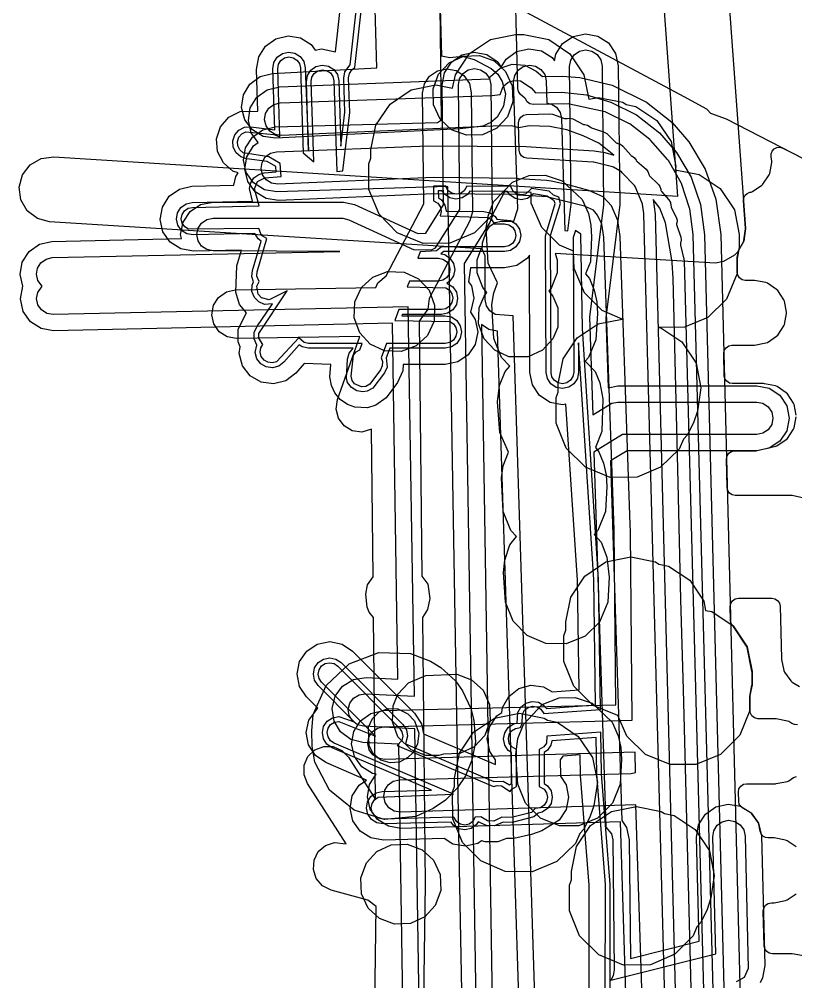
# Model space of a CAD drawing. Header units: metres. Extents: x 17722 to 17999, y 13535 to 15917.
# Drawn here: x 17762.1 to 17809.9, y 15217.8 to 15277.1 of the extents above; entities that cross this region are included whole.
import ezdxf

# ---------------------------------------------------------------- set-up
doc = ezdxf.new("R2010")
doc.units = ezdxf.units.M
for name, color, linetype in [('AI_GREENING_ALLOWED_ZONE', 4, 'Continuous'), ('AI_GREENING_EXCLUSIONS', 1, 'Continuous'), ('AI_GREENING_LAWN', 82, 'Continuous')]:
    doc.layers.add(name, color=color, linetype=linetype)

msp = doc.modelspace()

# ---------------------------------------------------------------- linework, layer by layer
at = {"layer": 'AI_GREENING_ALLOWED_ZONE'}
for points in [[(17809.948, 15252.715), (17809.815, 15253.384), (17809.778, 15253.473), (17809.399, 15254.04), (17809.33, 15254.108), (17808.764, 15254.487), (17808.674, 15254.524), (17807.981, 15254.662), (17807.933, 15254.667), (17806.014, 15254.667), (17805.826, 15254.703), (17805.665, 15254.809), (17805.556, 15254.966), (17805.514, 15255.154), (17805.48, 15256.514), (17805.514, 15256.709), (17805.621, 15256.876), (17805.785, 15256.988), (17805.979, 15257.027), (17807.336, 15257.027), (17807.384, 15257.032), (17808.077, 15257.17), (17808.167, 15257.207), (17808.734, 15257.585), (17808.802, 15257.654), (17809.181, 15258.221), (17809.218, 15258.31), (17809.351, 15258.979), (17809.351, 15259.075), (17809.218, 15259.744), (17809.181, 15259.833), (17808.802, 15260.4), (17808.734, 15260.469), (17808.167, 15260.847), (17808.077, 15260.884), (17807.384, 15261.022), (17807.336, 15261.027), (17806.805, 15261.027), (17806.805, 15261.027), (17806.614, 15261.065), (17806.452, 15261.174), (17806.344, 15261.336), (17806.305, 15261.527), (17806.305, 15262.331), (17806.315, 15262.428), (17806.391, 15262.809), (17806.446, 15262.958), (17806.696, 15263.398), (17806.726, 15263.49), (17806.814, 15264.191), (17806.815, 15264.24), (17806.692, 15265.923), (17806.711, 15266.102), (17806.793, 15266.262), (17806.926, 15266.384), (17807.093, 15266.45), (17807.172, 15266.466), (17807.261, 15266.503), (17807.828, 15266.881), (17807.897, 15266.95), (17808.275, 15267.517), (17808.312, 15267.606), (17808.445, 15268.275), (17808.445, 15268.371), (17808.394, 15268.627), (17808.393, 15268.813), (17808.459, 15268.986), (17808.584, 15269.124), (17808.75, 15269.206), (17808.935, 15269.222), (17809.113, 15269.17), (17810.061, 15268.684)], [(17810.409, 15247.615), (17809.69, 15247.778), (17809.635, 15247.785), (17806.191, 15247.785), (17806.002, 15247.821), (17805.842, 15247.927), (17805.732, 15248.084), (17805.691, 15248.272), (17805.646, 15250.022), (17805.68, 15250.217), (17805.788, 15250.384), (17805.951, 15250.496), (17806.146, 15250.535), (17807.482, 15250.535), (17807.538, 15250.541), (17808.679, 15250.809), (17808.76, 15250.844), (17809.33, 15251.225), (17809.399, 15251.293), (17809.778, 15251.86), (17809.815, 15251.95), (17809.948, 15252.618)], [(17810.013, 15233.66), (17809.832, 15233.667), (17809.665, 15233.739), (17809.497, 15233.852), (17809.408, 15233.889), (17808.715, 15234.027), (17808.666, 15234.031), (17807.589, 15234.031), (17807.375, 15234.079), (17807.203, 15234.214), (17807.104, 15234.409), (17807.1, 15234.54), (17807.09, 15234.54), (17807.09, 15235.415), (17807.1, 15235.513), (17807.217, 15236.1), (17807.221, 15236.148), (17807.221, 15236.905), (17807.217, 15236.954), (17806.927, 15238.412), (17806.89, 15238.501), (17806.077, 15239.717), (17806.047, 15239.748), (17806.047, 15239.748), (17805.941, 15239.904), (17805.9, 15240.088), (17805.879, 15240.937), (17805.913, 15241.133), (17806.021, 15241.299), (17806.184, 15241.411), (17806.379, 15241.45), (17808.445, 15241.45), (17808.634, 15241.413), (17808.794, 15241.308), (17808.904, 15241.15), (17808.945, 15240.963), (17809.029, 15237.734), (17809.035, 15237.686), (17809.191, 15236.997), (17809.23, 15236.908), (17809.621, 15236.355), (17809.699, 15236.284), (17810.156, 15236.02)], [(17809.944, 15226.134), (17809.377, 15226.513), (17809.288, 15226.55), (17808.595, 15226.688), (17808.547, 15226.692), (17808.213, 15226.692), (17808.044, 15226.722), (17807.895, 15226.806), (17807.783, 15226.936), (17807.722, 15227.097), (17807.635, 15227.539), (17807.595, 15227.634), (17807.207, 15228.184), (17807.207, 15228.184), (17807.127, 15228.256), (17806.655, 15228.525), (17806.525, 15228.632), (17806.437, 15228.777), (17806.403, 15228.942), (17806.384, 15229.515), (17806.417, 15229.711), (17806.524, 15229.879), (17806.688, 15229.992), (17806.884, 15230.031), (17808.666, 15230.031), (17808.715, 15230.036), (17809.408, 15230.174), (17809.497, 15230.211), (17809.784, 15230.403), (17809.961, 15230.477)], [(17810.392, 15219.421), (17809.699, 15219.558), (17809.65, 15219.563), (17808.473, 15219.563), (17808.284, 15219.6), (17808.124, 15219.705), (17808.015, 15219.863), (17807.973, 15220.05), (17807.918, 15222.179), (17807.952, 15222.375), (17808.059, 15222.541), (17808.223, 15222.653), (17808.417, 15222.692), (17808.547, 15222.692), (17808.595, 15222.697), (17809.288, 15222.835), (17809.377, 15222.872), (17809.944, 15223.251)]]:
    msp.add_lwpolyline(points, dxfattribs=at)
at = {"layer": 'AI_GREENING_EXCLUSIONS'}
for points in [[(17804.737, 15292.632), (17806.817, 15264.215), (17806.72, 15263.441), (17806.335, 15262.762), (17806.145, 15262.57), (17805.47, 15262.178), (17804.967, 15262.075), (17795.095, 15262.678), (17795.215, 15262.291), (17795.215, 15261.499), (17794.874, 15260.582), (17794.702, 15260.359), (17794.959, 15260.051), (17795.261, 15259.328), (17795.261, 15258.148), (17794.959, 15257.425), (17794.312, 15256.726), (17793.43, 15256.317), (17792.25, 15256.317), (17791.368, 15256.726), (17790.721, 15257.425), (17790.38, 15258.342), (17790.419, 15259.328), (17790.721, 15260.051), (17790.893, 15260.274), (17790.636, 15260.582), (17790.295, 15261.499), (17790.295, 15262.291), (17790.535, 15262.965), (17763.949, 15264.639), (17763.195, 15264.839), (17762.575, 15265.312), (17762.183, 15265.987), (17762.079, 15266.761), (17762.279, 15267.515), (17762.752, 15268.135), (17763.427, 15268.527), (17764.201, 15268.631), (17802.661, 15266.21), (17800.938, 15289.891)], [(17798.481, 15216.592), (17798.49, 15223.833), (17797.952, 15230.645), (17797.912, 15233.2), (17794.577, 15232.956), (17794.557, 15232.524), (17794.406, 15232.296), (17794.111, 15232.131), (17794.114, 15229.86), (17794.409, 15229.695), (17794.561, 15229.468), (17794.615, 15229.2), (17794.562, 15228.932), (17794.411, 15228.705), (17794.184, 15228.553), (17793.868, 15228.499), (17793.627, 15228.252), (17792.41, 15227.949), (17791.806, 15227.977), (17791.306, 15227.727), (17790.932, 15227.747), (17790.514, 15227.991), (17790.173, 15227.974), (17790.02, 15227.7), (17789.796, 15227.543), (17789.53, 15227.483), (17789.261, 15227.529), (17789.03, 15227.675), (17788.857, 15227.966), (17784.483, 15227.855), (17784.214, 15227.902), (17783.983, 15228.048), (17783.825, 15228.271), (17783.765, 15228.537), (17783.812, 15228.806), (17783.958, 15229.037), (17784.181, 15229.195), (17788.825, 15229.383), (17781.476, 15232.523), (17781.251, 15232.677), (17781.102, 15232.906), (17781.051, 15233.174), (17781.108, 15233.442), (17781.262, 15233.667), (17781.491, 15233.816), (17781.759, 15233.866), (17784.018, 15232.959), (17780.704, 15236.289), (17780.553, 15236.516), (17780.5, 15236.784), (17780.554, 15237.052), (17780.707, 15237.279), (17780.934, 15237.43), (17781.202, 15237.483), (17781.47, 15237.429), (17781.696, 15237.276), (17785.5, 15233.455), (17785.651, 15233.227), (17785.704, 15232.959), (17785.65, 15232.692), (17785.371, 15232.381), (17791.293, 15229.85), (17791.526, 15229.924), (17791.798, 15229.901), (17792.324, 15229.549), (17792.419, 15229.692), (17792.714, 15229.858), (17792.711, 15232.129), (17792.416, 15232.294), (17792.264, 15232.52), (17792.21, 15232.788), (17792.263, 15233.056), (17792.414, 15233.284), (17792.641, 15233.436), (17792.96, 15233.489), (17793.069, 15233.728), (17793.08, 15234.319), (17793.214, 15234.556), (17793.43, 15234.724), (17793.693, 15234.797), (17793.964, 15234.763), (17794.202, 15234.628), (17794.388, 15234.346), (17797.891, 15234.602), (17797.77, 15242.611), (17796.781, 15258.07), (17796.683, 15263.867), (17796.344, 15264.087), (17796.207, 15263.67), (17796.239, 15255.366), (17796.187, 15255.098), (17796.036, 15254.87), (17795.81, 15254.717), (17795.542, 15254.663), (17795.274, 15254.715), (17795.046, 15254.866), (17794.894, 15255.093), (17794.839, 15255.36), (17794.807, 15263.778), (17795.419, 15265.76), (17795.325, 15266.144), (17794.997, 15266.265), (17794.725, 15266.513), (17793.633, 15266.678), (17793.276, 15266.341), (17793.008, 15266.29), (17792.741, 15266.346), (17792.515, 15266.5), (17792.353, 15266.797), (17789.654, 15266.824), (17789.485, 15266.53), (17789.257, 15266.381), (17788.988, 15266.33), (17788.721, 15266.386), (17788.495, 15266.54), (17788.332, 15266.841), (17787.593, 15266.834), (17787.603, 15265.931), (17787.874, 15265.77), (17788.026, 15265.543), (17788.079, 15265.275), (17788.017, 15264.994), (17790.963, 15264.906), (17791.188, 15264.751), (17791.341, 15264.498), (17791.969, 15264.498), (17792.237, 15264.445), (17792.464, 15264.293), (17792.616, 15264.066), (17792.669, 15263.798), (17792.616, 15263.53), (17792.464, 15263.303), (17792.237, 15263.151), (17791.969, 15263.098), (17788.087, 15263.098), (17787.785, 15262.835), (17786.784, 15262.781), (17786.637, 15262.385), (17787.908, 15262.385), (17788.176, 15262.332), (17788.403, 15262.18), (17788.554, 15261.953), (17788.608, 15261.685), (17788.554, 15261.417), (17788.403, 15261.19), (17788.176, 15261.038), (17787.908, 15260.985), (17786.119, 15260.985), (17785.986, 15260.624), (17788.35, 15260.571), (17788.577, 15260.419), (17788.729, 15260.192), (17788.782, 15259.924), (17788.729, 15259.656), (17788.577, 15259.429), (17788.35, 15259.277), (17788.082, 15259.224), (17785.468, 15259.224), (17785.217, 15258.547), (17788.595, 15258.494), (17788.822, 15258.342), (17788.973, 15258.115), (17789.027, 15257.847), (17788.973, 15257.579), (17788.822, 15257.352), (17788.595, 15257.2), (17788.327, 15257.147), (17784.699, 15257.147), (17784.37, 15256.256), (17784.455, 15256.027), (17784.445, 15255.754), (17784.331, 15255.506), (17783.669, 15254.624), (17783.43, 15254.491), (17783.159, 15254.46), (17782.741, 15254.644), (17782.581, 15254.866), (17782.518, 15255.131), (17782.673, 15256.41), (17782.843, 15256.623), (17783.057, 15256.742), (17783.207, 15257.147), (17779.895, 15257.147), (17779.627, 15257.2), (17779.304, 15257.495), (17777.929, 15256.012), (17777.665, 15255.941), (17777.394, 15255.978), (17777.158, 15256.114), (17776.992, 15256.331), (17776.921, 15256.595), (17776.958, 15256.866), (17777.08, 15257.078), (17776.842, 15257.472), (17776.845, 15257.746), (17778.594, 15260.384), (17777.481, 15259.825), (17777.004, 15259.943), (17776.789, 15260.179), (17776.716, 15260.665), (17776.854, 15260.961), (17776.715, 15261.287), (17776.738, 15261.559), (17777.337, 15263.598), (17777.009, 15263.784), (17776.833, 15264.22), (17772.508, 15264.17), (17772.278, 15264.316), (17772.121, 15264.539), (17772.061, 15264.806), (17772.108, 15265.075), (17772.254, 15265.306), (17772.477, 15265.463), (17772.744, 15265.522), (17776.868, 15265.621), (17776.566, 15266.667), (17776.758, 15267.123), (17777.203, 15267.338), (17778.212, 15267.428), (17778.159, 15268.229), (17777.45, 15268.642), (17775.882, 15268.884), (17775.674, 15269.062), (17775.551, 15269.306), (17775.53, 15269.578), (17775.615, 15269.838), (17775.793, 15270.045), (17776.036, 15270.169), (17777.761, 15270.015), (17778.135, 15269.864), (17778.001, 15274.061), (17778.046, 15274.331), (17778.19, 15274.562), (17778.412, 15274.721), (17778.678, 15274.783), (17778.948, 15274.738), (17779.18, 15274.594), (17779.339, 15274.372), (17779.4, 15274.106), (17779.567, 15268.874), (17780.225, 15268.32), (17780.068, 15273.264), (17780.113, 15273.533), (17780.257, 15273.765), (17780.479, 15273.924), (17780.745, 15273.985), (17781.015, 15273.941), (17781.246, 15273.796), (17781.405, 15273.574), (17781.467, 15273.308), (17781.644, 15267.733), (17782.022, 15267.767), (17782.438, 15271.372), (17782.371, 15273.493), (17782.416, 15273.762), (17782.56, 15273.994), (17782.757, 15274.135), (17783.616, 15281.859)], [(17798.181, 15216.58), (17798.19, 15223.821), (17797.653, 15230.621), (17797.617, 15232.878), (17794.888, 15232.678), (17794.834, 15232.409), (17794.618, 15232.085), (17794.411, 15231.946), (17794.414, 15230.045), (17794.621, 15229.907), (17794.838, 15229.583), (17794.915, 15229.2), (17794.84, 15228.818), (17794.623, 15228.493), (17794.299, 15228.276), (17794.048, 15228.225), (17793.776, 15227.992), (17792.443, 15227.651), (17791.901, 15227.656), (17791.365, 15227.433), (17790.872, 15227.453), (17790.35, 15227.672), (17790.237, 15227.493), (17789.918, 15227.268), (17789.538, 15227.183), (17789.153, 15227.249), (17788.823, 15227.458), (17788.68, 15227.661), (17784.49, 15227.555), (17784.106, 15227.622), (17783.776, 15227.83), (17783.551, 15228.149), (17783.465, 15228.53), (17783.532, 15228.914), (17783.74, 15229.244), (17784.059, 15229.469), (17784.44, 15229.555), (17787.479, 15229.631), (17781.358, 15232.247), (17781.036, 15232.467), (17780.823, 15232.794), (17780.751, 15233.178), (17780.832, 15233.559), (17781.052, 15233.881), (17781.379, 15234.095), (17781.762, 15234.166), (17782.717, 15233.841), (17780.492, 15236.077), (17780.276, 15236.402), (17780.2, 15236.785), (17780.277, 15237.168), (17780.495, 15237.491), (17780.82, 15237.707), (17781.203, 15237.783), (17781.585, 15237.706), (17781.909, 15237.488), (17785.713, 15233.666), (17785.929, 15233.341), (17786.004, 15232.959), (17785.871, 15232.493), (17791.317, 15230.167), (17791.882, 15230.189), (17792.29, 15229.96), (17792.414, 15230.042), (17792.411, 15231.943), (17792.204, 15232.081), (17791.987, 15232.405), (17791.91, 15232.788), (17791.986, 15233.171), (17792.202, 15233.495), (17792.526, 15233.713), (17792.753, 15233.758), (17792.795, 15234.413), (17792.987, 15234.752), (17793.295, 15234.992), (17793.671, 15235.096), (17794.058, 15235.048), (17794.398, 15234.855), (17794.551, 15234.659), (17797.587, 15234.881), (17797.471, 15242.599), (17796.532, 15257.175), (17796.539, 15255.367), (17796.465, 15254.984), (17796.249, 15254.659), (17795.926, 15254.441), (17795.543, 15254.363), (17795.16, 15254.438), (17794.835, 15254.653), (17794.617, 15254.977), (17794.539, 15255.359), (17794.507, 15263.777), (17795.102, 15265.756), (17795.031, 15265.932), (17794.605, 15266.215), (17793.766, 15266.351), (17793.389, 15266.063), (17793.005, 15265.99), (17792.623, 15266.07), (17792.301, 15266.29), (17792.165, 15266.499), (17789.836, 15266.522), (17789.695, 15266.316), (17789.369, 15266.103), (17788.985, 15266.03), (17788.604, 15266.11), (17788.281, 15266.33), (17788.141, 15266.544), (17787.896, 15266.548), (17787.901, 15266.106), (17788.086, 15265.982), (17788.303, 15265.658), (17788.376, 15265.29), (17790.699, 15265.262), (17791.081, 15265.181), (17791.402, 15264.961), (17791.508, 15264.798), (17792.352, 15264.722), (17792.676, 15264.505), (17792.893, 15264.181), (17792.969, 15263.798), (17792.893, 15263.415), (17792.676, 15263.091), (17792.352, 15262.874), (17791.969, 15262.798), (17788.24, 15262.798), (17788.049, 15262.657), (17788.29, 15262.609), (17788.615, 15262.392), (17788.832, 15262.068), (17788.908, 15261.685), (17788.832, 15261.302), (17788.615, 15260.978), (17788.43, 15260.855), (17788.789, 15260.631), (17789.006, 15260.307), (17789.082, 15259.924), (17789.006, 15259.541), (17788.789, 15259.217), (17788.465, 15259), (17788.082, 15258.924), (17785.677, 15258.924), (17785.648, 15258.847), (17788.327, 15258.847), (17788.709, 15258.771), (17789.034, 15258.554), (17789.251, 15258.23), (17789.327, 15257.847), (17789.251, 15257.464), (17789.034, 15257.14), (17788.709, 15256.923), (17788.327, 15256.847), (17784.908, 15256.847), (17784.686, 15256.248), (17784.737, 15255.685), (17784.575, 15255.33), (17783.863, 15254.394), (17783.521, 15254.205), (17783.255, 15254.159), (17782.87, 15254.22), (17782.538, 15254.424), (17782.308, 15254.74), (17782.23, 15254.999), (17782.298, 15256.172), (17782.406, 15256.547), (17782.645, 15256.847), (17779.895, 15256.847), (17779.512, 15256.923), (17779.316, 15257.054), (17778.371, 15255.979), (17778.061, 15255.742), (17777.684, 15255.642), (17777.297, 15255.694), (17776.959, 15255.889), (17776.722, 15256.199), (17776.622, 15256.576), (17776.714, 15257.032), (17776.547, 15257.418), (17776.552, 15257.808), (17776.706, 15258.166), (17777.672, 15259.572), (17777.193, 15259.542), (17776.834, 15259.696), (17776.562, 15259.975), (17776.417, 15260.337), (17776.422, 15260.727), (17776.515, 15260.944), (17776.416, 15261.259), (17776.449, 15261.642), (17776.978, 15263.442), (17776.788, 15263.58), (17776.584, 15263.914), (17772.785, 15263.823), (17772.4, 15263.89), (17772.071, 15264.099), (17771.846, 15264.418), (17771.761, 15264.799), (17771.828, 15265.183), (17772.037, 15265.513), (17772.356, 15265.737), (17772.737, 15265.822), (17776.455, 15265.912), (17776.266, 15266.679), (17776.344, 15267.029), (17776.54, 15267.33), (17776.83, 15267.541), (17777.177, 15267.637), (17777.903, 15267.701), (17777.892, 15268.037), (17777.353, 15268.352), (17776.106, 15268.502), (17775.735, 15268.623), (17775.439, 15268.877), (17775.262, 15269.225), (17775.232, 15269.614), (17775.353, 15269.985), (17775.607, 15270.281), (17775.955, 15270.457), (17776.344, 15270.487), (17777.82, 15270.305), (17777.701, 15274.052), (17777.765, 15274.436), (17777.971, 15274.768), (17778.289, 15274.995), (17778.669, 15275.083), (17779.054, 15275.019), (17779.385, 15274.813), (17779.612, 15274.495), (17779.7, 15274.115), (17779.904, 15268.983), (17779.768, 15273.254), (17779.832, 15273.639), (17780.038, 15273.97), (17780.356, 15274.197), (17780.736, 15274.285), (17781.121, 15274.221), (17781.452, 15274.015), (17781.679, 15273.698), (17781.767, 15273.318), (17781.895, 15269.284), (17782.138, 15271.385), (17782.071, 15273.483), (17782.135, 15273.868), (17782.474, 15274.294), (17783.273, 15281.512)], [(17789.819, 15192.464), (17789.151, 15226.967), (17788.487, 15266.813), (17777.948, 15266.478), (17777.179, 15266.608), (17776.518, 15267.024), (17776.067, 15267.66), (17775.893, 15268.421), (17776.024, 15269.191), (17776.44, 15269.851), (17777.076, 15270.303), (17777.837, 15270.476), (17787.842, 15270.754), (17788.09, 15270.909), (17787.973, 15281.432)], [(17787.922, 15280.782), (17788.092, 15274.856), (17788.613, 15274.75), (17789.36, 15274.836), (17790.11, 15274.623), (17791.151, 15274.073), (17791.554, 15273.713), (17791.835, 15273.278), (17792.027, 15272.522), (17791.915, 15271.749), (17791.516, 15271.079), (17791.131, 15270.747), (17790.644, 15270.514), (17789.235, 15270.358), (17777.882, 15269.778), (17777.11, 15269.89), (17776.439, 15270.289), (17775.972, 15270.914), (17775.78, 15271.671), (17775.892, 15272.443), (17776.291, 15273.113), (17776.916, 15273.58), (17777.673, 15273.772), (17777.673, 15273.772), (17784.112, 15274.11), (17783.923, 15280.667)], [(17797.182, 15216.54), (17797.19, 15223.783), (17796.656, 15230.543), (17796.633, 15231.803), (17795.557, 15231.725), (17795.412, 15231.507), (17795.413, 15230.487), (17795.762, 15229.967), (17795.915, 15229.202), (17795.764, 15228.436), (17795.331, 15227.787), (17794.272, 15227.123), (17793.644, 15226.893), (17792.554, 15226.657), (17792.091, 15226.653), (17791.563, 15226.453), (17790.772, 15226.453), (17790.559, 15226.521), (17790.324, 15226.355), (17789.563, 15226.183), (17788.794, 15226.316), (17788.265, 15226.65), (17784.516, 15226.556), (17783.747, 15226.688), (17783.087, 15227.106), (17782.637, 15227.743), (17782.466, 15228.504), (17782.598, 15229.273), (17783.016, 15229.933), (17783.473, 15230.256), (17780.965, 15231.327), (17780.321, 15231.768), (17779.895, 15232.422), (17779.751, 15233.189), (17779.912, 15233.952), (17780.475, 15234.676), (17779.783, 15235.372), (17779.351, 15236.022), (17779.2, 15236.787), (17779.354, 15237.552), (17779.789, 15238.2), (17780.439, 15238.632), (17781.205, 15238.783), (17781.97, 15238.629), (17782.618, 15238.194), (17786.421, 15234.372), (17786.853, 15233.722), (17786.974, 15233.11), (17791.412, 15231.214), (17791.412, 15231.501), (17791.063, 15232.021), (17790.91, 15232.786), (17791.061, 15233.552), (17791.494, 15234.201), (17791.806, 15234.411), (17791.845, 15234.727), (17792.23, 15235.406), (17792.846, 15235.886), (17793.598, 15236.093), (17794.373, 15235.997), (17794.917, 15235.688), (17796.573, 15235.81), (17796.471, 15242.557), (17795.749, 15253.404), (17795.547, 15253.363), (17794.781, 15253.512), (17794.131, 15253.944), (17793.695, 15254.591), (17793.539, 15255.355), (17793.512, 15262.576), (17793.384, 15262.384), (17792.735, 15261.95), (17791.969, 15261.798), (17789.885, 15261.798), (17789.76, 15260.943), (17789.93, 15260.69), (17790.082, 15259.924), (17789.87, 15259.069), (17790.174, 15258.612), (17790.327, 15257.847), (17790.174, 15257.082), (17789.741, 15256.433), (17789.092, 15255.999), (17788.327, 15255.847), (17785.724, 15255.847), (17785.71, 15255.454), (17785.385, 15254.745), (17784.684, 15253.799), (17784.053, 15253.341), (17783.536, 15253.184), (17782.756, 15253.212), (17782.3, 15253.38), (17781.858, 15253.691), (17781.515, 15254.108), (17781.312, 15254.549), (17781.218, 15255.081), (17781.268, 15255.847), (17779.632, 15255.899), (17779.122, 15255.319), (17778.502, 15254.845), (17777.748, 15254.644), (17776.974, 15254.747), (17776.299, 15255.138), (17775.825, 15255.758), (17775.624, 15256.512), (17775.681, 15256.941), (17775.563, 15257.236), (17775.574, 15258.016), (17776.089, 15259.034), (17775.654, 15259.546), (17775.414, 15260.289), (17775.488, 15261.917), (17775.775, 15262.894), (17772.809, 15262.823), (17772.04, 15262.957), (17771.381, 15263.375), (17770.932, 15264.013), (17770.761, 15264.775), (17770.895, 15265.543), (17771.313, 15266.202), (17771.951, 15266.651), (17772.713, 15266.822), (17775.304, 15266.884), (17775.422, 15267.418), (17775.571, 15267.645), (17775.245, 15267.751), (17774.652, 15268.259), (17774.299, 15268.955), (17774.239, 15269.733), (17774.482, 15270.475), (17774.989, 15271.067), (17775.685, 15271.42), (17776.784, 15271.442), (17776.702, 15274.02), (17776.83, 15274.79), (17777.242, 15275.452), (17777.877, 15275.906), (17778.637, 15276.082), (17779.407, 15275.955), (17780.069, 15275.542), (17780.317, 15275.195), (17780.704, 15275.285), (17781.56, 15275.103), (17782.131, 15280.334)], [(17821.057, 15190.309), (17814.25, 15223.095), (17813.818, 15223.563), (17813.456, 15224.534), (17813.383, 15225.311), (17813.49, 15225.66), (17813.416, 15228.457), (17813.291, 15228.797), (17813.39, 15229.856), (17812.861, 15251.345), (17812.736, 15251.685), (17812.805, 15252.617), (17811.948, 15267.593), (17811.072, 15268.166), (17805.648, 15270.945), (17804.685, 15271.307), (17804.431, 15271.569), (17803.031, 15272.33), (17788.906, 15279.905)], [(17821.057, 15190.309), (17814.25, 15223.095), (17813.818, 15223.563), (17813.456, 15224.534), (17813.383, 15225.311), (17813.49, 15225.66), (17813.416, 15228.457), (17813.291, 15228.797), (17813.39, 15229.856), (17812.861, 15251.345), (17812.736, 15251.685), (17812.805, 15252.617), (17811.948, 15267.593), (17811.072, 15268.166), (17805.648, 15270.945), (17804.685, 15271.307), (17804.431, 15271.569), (17803.031, 15272.33), (17788.906, 15279.905)], [(17785.994, 15198.081), (17785.464, 15232.459), (17783.254, 15232.567), (17782.497, 15232.756), (17781.874, 15233.215), (17781.471, 15233.883), (17781.353, 15234.654), (17781.542, 15235.418), (17782.002, 15236.041), (17782.669, 15236.445), (17783.441, 15236.562), (17785.402, 15236.474), (17785.063, 15258.38), (17764.192, 15257.924), (17763.423, 15258.06), (17762.765, 15258.479), (17762.318, 15259.118), (17762.149, 15259.88), (17762.149, 15259.88), (17762.292, 15260.661), (17762.132, 15261.38), (17762.268, 15262.149), (17762.687, 15262.807), (17763.326, 15263.255), (17764.088, 15263.423), (17772.068, 15263.598), (17772.018, 15263.847), (17772.171, 15264.613), (17772.604, 15265.261), (17773.253, 15265.695), (17774.018, 15265.847), (17782.049, 15265.846), (17782.74, 15265.695), (17786.624, 15263.916), (17787.12, 15263.926), (17788.212, 15265.677), (17788.132, 15273.048), (17788.275, 15273.815), (17788.702, 15274.469), (17789.346, 15274.91), (17790.11, 15275.07), (17790.877, 15274.926), (17791.53, 15274.5), (17791.766, 15274.155), (17792.078, 15274.655), (17792.713, 15275.109), (17793.473, 15275.286), (17794.243, 15275.158), (17794.905, 15274.745), (17795.049, 15274.545), (17795.126, 15274.958), (17795.553, 15275.612), (17796.197, 15276.052), (17796.96, 15276.213), (17797.727, 15276.069), (17798.381, 15275.643), (17798.821, 15274.998), (17798.982, 15274.235), (17799.075, 15265.69), (17798.221, 15258.712), (17798.358, 15254.414), (17798.965, 15254.535), (17807.51, 15254.535), (17808.276, 15254.383), (17808.925, 15253.949), (17809.358, 15253.3), (17809.51, 15252.535), (17809.358, 15251.769), (17808.925, 15251.121), (17808.276, 15250.687), (17807.51, 15250.535), (17799.53, 15250.535), (17798.501, 15249.904), (17799.204, 15227.763), (17799.491, 15227.343), (17799.651, 15226.58), (17799.731, 15219.265), (17803.964, 15220.336), (17803.799, 15226.726), (17803.931, 15227.496), (17804.347, 15228.155), (17804.985, 15228.606), (17805.746, 15228.778), (17806.515, 15228.645), (17807.175, 15228.229), (17807.625, 15227.591), (17807.797, 15226.83), (17808.004, 15218.841), (17807.872, 15218.072), (17807.723, 15217.765)], [(17793.867, 15216.247), (17792.514, 15258.846), (17791.398, 15258.922), (17791.073, 15259.139), (17790.856, 15259.463), (17790.78, 15259.846), (17790.78, 15262.528), (17790.603, 15262.948), (17790.624, 15263.338), (17790.856, 15264.045), (17791.073, 15264.37), (17791.398, 15264.587), (17791.78, 15264.663), (17792.552, 15264.663), (17792.786, 15265.432), (17792.537, 15273.255), (17792.601, 15273.64), (17792.807, 15273.971), (17793.125, 15274.198), (17793.505, 15274.286), (17793.89, 15274.223), (17794.221, 15274.016), (17794.448, 15273.699), (17794.536, 15273.319), (17794.58, 15271.939), (17794.846, 15271.894), (17795.176, 15271.687), (17795.402, 15271.369), (17795.489, 15270.989), (17795.688, 15264.09), (17795.869, 15264.08), (17796.075, 15265.725), (17795.982, 15274.202), (17796.054, 15274.586), (17796.267, 15274.912), (17796.589, 15275.133), (17796.971, 15275.213), (17797.355, 15275.141), (17797.681, 15274.928), (17797.902, 15274.606), (17797.982, 15274.224), (17798.075, 15265.679), (17797.219, 15258.759), (17797.41, 15252.754), (17798.582, 15253.459), (17798.965, 15253.535), (17807.51, 15253.535), (17807.893, 15253.459), (17808.217, 15253.242), (17808.434, 15252.918), (17808.51, 15252.535), (17808.434, 15252.152), (17808.217, 15251.828), (17807.893, 15251.611), (17807.51, 15251.535), (17799.247, 15251.535), (17797.483, 15250.453), (17798.216, 15227.36), (17798.571, 15226.951), (17798.651, 15226.569), (17798.739, 15218.577), (17798.667, 15218.194), (17798.516, 15217.925), (17804.984, 15219.562), (17804.798, 15226.752), (17804.864, 15227.137), (17805.073, 15227.467), (17805.391, 15227.692), (17805.772, 15227.778), (17806.156, 15227.712), (17806.486, 15227.503), (17806.711, 15227.185), (17806.798, 15226.804), (17806.994, 15218.645), (17806.73, 15218.1), (17806.25, 15217.82)], [(17787.016, 15196.659), (17786.45, 15233.413), (17783.302, 15233.565), (17782.927, 15233.658), (17782.61, 15233.892), (17782.411, 15234.223), (17782.352, 15234.609), (17782.447, 15234.991), (17782.679, 15235.305), (17783.013, 15235.506), (17783.396, 15235.563), (17786.419, 15235.427), (17786.047, 15259.402), (17764.17, 15258.924), (17763.786, 15258.992), (17763.457, 15259.202), (17763.233, 15259.521), (17763.148, 15259.902), (17763.216, 15260.286), (17763.216, 15260.286), (17763.497, 15260.665), (17763.217, 15261.021), (17763.132, 15261.402), (17763.2, 15261.786), (17763.409, 15262.115), (17763.729, 15262.339), (17764.11, 15262.424), (17781.835, 15262.811), (17774.018, 15262.847), (17773.636, 15262.923), (17773.311, 15263.14), (17773.094, 15263.465), (17773.018, 15263.847), (17773.094, 15264.23), (17773.311, 15264.554), (17773.636, 15264.771), (17774.018, 15264.847), (17782.011, 15264.847), (17782.391, 15264.756), (17786.416, 15262.911), (17787.521, 15262.935), (17787.732, 15263.019), (17789.215, 15265.396), (17789.131, 15273.059), (17789.203, 15273.443), (17789.417, 15273.77), (17789.739, 15273.99), (17790.12, 15274.07), (17790.504, 15273.998), (17790.831, 15273.785), (17791.051, 15273.463), (17791.131, 15273.081), (17791.205, 15264.95), (17791.067, 15264.585), (17789.49, 15262.058), (17790.553, 15194.287)], [(17783.932, 15211.816), (17784.068, 15222.469), (17783.548, 15222.855), (17781.286, 15223.48), (17780.763, 15223.742), (17780.381, 15224.185), (17780.197, 15224.741), (17780.239, 15225.325), (17780.502, 15225.848), (17780.945, 15226.23), (17781.501, 15226.414), (17782.209, 15226.337), (17779.836, 15230.036), (17779.622, 15230.581), (17779.633, 15231.166), (17779.867, 15231.702), (17780.288, 15232.109), (17780.833, 15232.322), (17781.418, 15232.312), (17781.955, 15232.078), (17782.361, 15231.656), (17784.033, 15229.05), (17783.912, 15240.256), (17783.644, 15240.601), (17783.519, 15240.905), (17783.435, 15241.694), (17783.543, 15242.269), (17783.885, 15242.774), (17783.787, 15251.857), (17783.175, 15251.681), (17782.596, 15251.766), (17782.093, 15252.066), (17781.744, 15252.536), (17781.601, 15253.103), (17781.686, 15253.682), (17783.069, 15257.567), (17775.46, 15257.438), (17774.885, 15257.542), (17774.392, 15257.859), (17774.059, 15258.34), (17773.935, 15258.912), (17774.04, 15259.488), (17774.356, 15259.98), (17774.837, 15260.313), (17774.837, 15260.313), (17775.409, 15260.437), (17784.049, 15260.584), (17784.173, 15260.871), (17784.673, 15261.309), (17787.002, 15265.743), (17786.928, 15272.543), (17787.035, 15273.118), (17787.355, 15273.608), (17787.838, 15273.938), (17788.411, 15274.059), (17788.986, 15273.951), (17789.476, 15273.631), (17789.807, 15273.148), (17789.927, 15272.575), (17789.999, 15265.244), (17789.834, 15264.683), (17787.329, 15259.914), (17787.252, 15259.253), (17786.715, 15258.516), (17786.885, 15242.815), (17787.244, 15242.313), (17787.367, 15241.431), (17787.233, 15240.756), (17786.912, 15240.265), (17787.089, 15223.849), (17786.914, 15212.491)], [(17799.653, 15210.551), (17799.127, 15227.688), (17785.589, 15227.279), (17784.82, 15227.41), (17784.159, 15227.824), (17783.707, 15228.461), (17783.533, 15229.221), (17783.663, 15229.991), (17784.061, 15230.623), (17783.834, 15230.662), (17783.174, 15231.078), (17782.723, 15231.714), (17782.55, 15232.475), (17782.681, 15233.244), (17783.096, 15233.905), (17783.733, 15234.356), (17784.494, 15234.529), (17798.838, 15234.883), (17798.732, 15245.661), (17798.092, 15263.684), (17797.966, 15264.487), (17797.705, 15265.043), (17797.454, 15265.34), (17796.908, 15265.593), (17794.657, 15266.159), (17794.642, 15266.161), (17792.78, 15266.282), (17792.696, 15266.304), (17787.597, 15266.363), (17778.052, 15265.948), (17777.281, 15266.07), (17776.615, 15266.478), (17776.157, 15267.109), (17775.974, 15267.868), (17776.096, 15268.639), (17776.504, 15269.304), (17776.804, 15269.522), (17776.374, 15270.114), (17776.192, 15270.873), (17776.314, 15271.643), (17776.722, 15272.309), (17777.354, 15272.767), (17778.112, 15272.949), (17791.035, 15273.432), (17791.115, 15273.589), (17791.709, 15274.095), (17792.452, 15274.334), (17793.23, 15274.272), (17793.924, 15273.916), (17794.31, 15273.583), (17795.552, 15273.61), (17796.609, 15273.526), (17798.604, 15273.042), (17800.723, 15272.002), (17802.276, 15270.763), (17803.321, 15269.564), (17804.333, 15267.874), (17804.992, 15266.021), (17805.291, 15263.858), (17806.767, 15206.293)], [(17800.67, 15209.877), (17800.054, 15228.724), (17785.561, 15228.279), (17785.176, 15228.344), (17784.846, 15228.551), (17784.62, 15228.869), (17784.533, 15229.25), (17784.598, 15229.635), (17784.805, 15229.965), (17785.123, 15230.191), (17785.504, 15230.278), (17799.783, 15230.659), (17800.053, 15230.717), (17800.022, 15231.969), (17784.576, 15231.53), (17784.191, 15231.596), (17783.861, 15231.804), (17783.636, 15232.122), (17783.549, 15232.503), (17783.615, 15232.887), (17783.823, 15233.217), (17784.141, 15233.443), (17784.521, 15233.53), (17799.832, 15233.949), (17799.733, 15245.545), (17799.721, 15245.984), (17799.091, 15263.719), (17798.954, 15264.716), (17798.558, 15265.612), (17798.053, 15266.168), (17797.168, 15266.559), (17795.974, 15266.881), (17794.842, 15267.141), (17794.569, 15267.177), (17792.84, 15267.28), (17792.759, 15267.302), (17787.604, 15267.363), (17778.012, 15266.947), (17777.627, 15267.008), (17777.294, 15267.212), (17777.065, 15267.528), (17776.974, 15267.907), (17777.035, 15268.293), (17777.238, 15268.625), (17777.554, 15268.855), (17777.933, 15268.946), (17787.267, 15269.314), (17793.312, 15269.276), (17794.235, 15269.201), (17797.498, 15269.007), (17798.159, 15268.908), (17798.717, 15268.728), (17797.777, 15269.476), (17796.81, 15269.93), (17795.82, 15270.287), (17794.758, 15270.508), (17793.492, 15270.549), (17792.86, 15270.424), (17792.417, 15270.541), (17791.284, 15270.512), (17778.23, 15269.952), (17777.844, 15270.013), (17777.512, 15270.217), (17777.282, 15270.532), (17777.191, 15270.912), (17777.253, 15271.297), (17777.456, 15271.63), (17777.772, 15271.859), (17778.152, 15271.95), (17791.21, 15272.411), (17791.71, 15272.481), (17791.899, 15272.968), (17792.196, 15273.221), (17792.568, 15273.341), (17792.956, 15273.31), (17793.617, 15272.884), (17793.877, 15272.565), (17795.503, 15272.611), (17797.025, 15272.446), (17798.532, 15272.007), (17800.115, 15271.209), (17801.522, 15270.105), (17802.568, 15268.907), (17803.465, 15267.378), (17804.044, 15265.704), (17804.292, 15263.834), (17805.767, 15206.265)], [(17803.768, 15206.21), (17803.007, 15235.833), (17802.839, 15241.38), (17802.68, 15248.552), (17802.356, 15261.166), (17802.306, 15262.11), (17802.302, 15262.158), (17801.882, 15264.56), (17801.543, 15265.466), (17801.132, 15266), (17801.26, 15265.111), (17802.768, 15206.18)], [(17792.867, 15216.219), (17791.544, 15257.893), (17791.015, 15257.998), (17790.565, 15258.299), (17791.553, 15194.302)]]:
    msp.add_lwpolyline(points, dxfattribs=at)
for points in [[(17786.217, 15272.753), (17787.748, 15273.057), (17788.779, 15272.852), (17788.946, 15273.692), (17789.814, 15274.989), (17791.111, 15275.857), (17792.642, 15276.161), (17793.164, 15276.156), (17794.695, 15275.852), (17795.992, 15274.984), (17796.86, 15273.687), (17797.159, 15272.182), (17797.734, 15272.296), (17799.265, 15271.992), (17799.464, 15271.858), (17800.067, 15271.739), (17801.364, 15270.871), (17802.232, 15269.574), (17802.536, 15268.043), (17802.494, 15267.834), (17803.967, 15267.541), (17805.265, 15266.674), (17806.132, 15265.376), (17806.437, 15263.845), (17806.437, 15263.039), (17806.305, 15262.38), (17806.305, 15261.456), (17805.643, 15259.87), (17804.499, 15258.746), (17803.054, 15258.142), (17801.468, 15258.126), (17801.608, 15258.099), (17802.905, 15257.231), (17803.773, 15255.934), (17804.077, 15254.403), (17803.856, 15252.962), (17803.644, 15252.307), (17803.251, 15251.517), (17803.002, 15251.25), (17802.73, 15250.637), (17801.586, 15249.514), (17800.141, 15248.91), (17798.48, 15248.894), (17796.958, 15249.514), (17795.771, 15250.701), (17795.151, 15252.223), (17795.151, 15253.807), (17795.275, 15254.143), (17795.275, 15254.656), (17795.579, 15256.187), (17796.447, 15257.484), (17797.744, 15258.352), (17799.221, 15258.645), (17797.991, 15259.176), (17796.911, 15260.256), (17796.264, 15261.765), (17796.222, 15262.817), (17795.353, 15263.197), (17794.273, 15264.277), (17793.626, 15265.786), (17793.61, 15266.437), (17791.967, 15266.484), (17791.203, 15265.038), (17790.123, 15263.958), (17788.614, 15263.311), (17786.953, 15263.295), (17785.367, 15263.958), (17784.244, 15265.102), (17783.624, 15266.624), (17783.624, 15268.208), (17783.748, 15268.544), (17783.748, 15269.057), (17784.052, 15270.588), (17784.92, 15271.885), (17786.217, 15272.753)], [(17792.042, 15273.889), (17792.451, 15273.007), (17792.49, 15272.021), (17792.149, 15271.104), (17791.502, 15270.405), (17790.62, 15269.996), (17789.634, 15269.957), (17788.717, 15270.298), (17788.018, 15270.945), (17787.609, 15271.827), (17787.57, 15272.813), (17787.911, 15273.73), (17788.558, 15274.429), (17789.44, 15274.838), (17790.426, 15274.877), (17791.343, 15274.536), (17792.042, 15273.889)], [(17791.778, 15248.873), (17791.895, 15249.6), (17792.223, 15250.454), (17791.683, 15251.647), (17791.538, 15253.547), (17791.668, 15254.545), (17792.007, 15255.42), (17792.31, 15255.739), (17791.786, 15256.284), (17791.316, 15257.449), (17791.201, 15259.539), (17791.318, 15260.266), (17791.536, 15260.871), (17790.977, 15262.082), (17790.845, 15264.253), (17790.962, 15264.98), (17791.301, 15265.855), (17792.461, 15267.077), (17793.491, 15267.484), (17794.485, 15267.511), (17795.535, 15267.159), (17796.759, 15266), (17797.145, 15265.144), (17797.3, 15264.425), (17797.339, 15263.708), (17797.262, 15262.163), (17796.97, 15261.424), (17797.201, 15261.14), (17797.501, 15260.43), (17797.656, 15259.711), (17797.695, 15258.994), (17797.601, 15257.368), (17797.148, 15256.284), (17796.944, 15256.059), (17797.551, 15255.419), (17797.851, 15254.709), (17798.033, 15253.72), (17797.968, 15251.728), (17797.57, 15250.736), (17797.778, 15250.474), (17798.078, 15249.764), (17798.233, 15249.045), (17798.272, 15248.328), (17798.195, 15246.783), (17797.725, 15245.618), (17797.495, 15245.366), (17797.92, 15244.899), (17798.281, 15243.97), (17798.414, 15242.753), (17798.337, 15241.208), (17797.822, 15239.976), (17796.945, 15239.121), (17795.78, 15238.651), (17794.511, 15238.668), (17793.36, 15239.166), (17792.505, 15240.043), (17792.035, 15241.208), (17791.907, 15243.027), (17791.987, 15243.802), (17792.298, 15244.749), (17792.709, 15245.251), (17792.363, 15245.618), (17791.893, 15246.783), (17791.778, 15248.873)], [(17786.681, 15261.116), (17787.328, 15260.417), (17787.669, 15259.5), (17787.63, 15258.514), (17787.221, 15257.632), (17786.522, 15256.985), (17785.605, 15256.644), (17784.581, 15256.685), (17783.699, 15257.094), (17783.052, 15257.793), (17782.711, 15258.71), (17782.75, 15259.696), (17783.159, 15260.578), (17783.858, 15261.225), (17784.775, 15261.566), (17785.799, 15261.525), (17786.681, 15261.116)], [(17798.222, 15243.687), (17799.753, 15243.991), (17801.284, 15243.687), (17801.483, 15243.553), (17802.086, 15243.434), (17803.383, 15242.566), (17804.251, 15241.269), (17804.363, 15240.703), (17804.752, 15240.625), (17806.05, 15239.758), (17806.917, 15238.461), (17807.221, 15236.93), (17807.221, 15236.124), (17807.09, 15235.465), (17807.09, 15234.54), (17806.47, 15233.018), (17805.283, 15231.831), (17803.761, 15231.211), (17802.178, 15231.211), (17800.655, 15231.831), (17799.511, 15232.954), (17798.962, 15234.229), (17797.436, 15234.849), (17796.249, 15236.036), (17795.629, 15237.558), (17795.629, 15239.142), (17795.753, 15239.478), (17795.753, 15239.991), (17796.057, 15241.522), (17796.925, 15242.819), (17798.222, 15243.687)], [(17789.908, 15234.665), (17790.088, 15233.936), (17790.183, 15232.609), (17789.966, 15231.479), (17789.573, 15230.516), (17789.066, 15229.748), (17788.334, 15229.009), (17787.571, 15228.494), (17786.515, 15228.012), (17784.574, 15227.823), (17782.707, 15228.391), (17781.201, 15229.63), (17780.283, 15231.352), (17780.126, 15232.343), (17780.094, 15233.294), (17780.183, 15234.293), (17780.982, 15236.073), (17782.401, 15237.412), (17784.224, 15238.106), (17786.174, 15238.049), (17787.413, 15237.566), (17788.056, 15237.178), (17788.949, 15236.364), (17789.395, 15235.759), (17789.908, 15234.665)], [(17789.95, 15236.427), (17790.649, 15235.78), (17791.058, 15234.898), (17791.097, 15233.912), (17790.756, 15232.995), (17790.109, 15232.296), (17789.227, 15231.887), (17788.218, 15231.852), (17787.927, 15231.773), (17787.135, 15231.773), (17786.218, 15232.114), (17785.412, 15232.92), (17785.071, 15233.837), (17785.11, 15234.823), (17785.412, 15235.546), (17786.059, 15236.245), (17787.135, 15236.693), (17789.033, 15236.768), (17789.95, 15236.427)], [(17797.375, 15234.988), (17798.599, 15233.829), (17798.985, 15232.973), (17799.14, 15232.254), (17799.179, 15231.537), (17799.102, 15229.992), (17798.632, 15228.827), (17797.71, 15227.905), (17796.545, 15227.435), (17795.357, 15227.435), (17794.192, 15227.905), (17793.27, 15228.827), (17792.8, 15229.992), (17792.672, 15231.811), (17792.802, 15232.809), (17793.141, 15233.684), (17794.301, 15234.906), (17795.331, 15235.313), (17796.325, 15235.34), (17797.375, 15234.988)], [(17786.02, 15231.638), (17785.503, 15231.362), (17784.921, 15231.306), (17784.361, 15231.476), (17783.909, 15231.848), (17783.633, 15232.364), (17783.594, 15233.511), (17783.834, 15234.045), (17784.26, 15234.447), (17784.807, 15234.655), (17785.392, 15234.638), (17786.027, 15234.326), (17786.429, 15233.9), (17786.688, 15233.148), (17786.606, 15232.458), (17786.336, 15231.939), (17786.02, 15231.638)], [(17794.421, 15234.067), (17794.62, 15233.933), (17795.223, 15233.814), (17796.52, 15232.946), (17797.388, 15231.649), (17797.692, 15230.118), (17797.471, 15228.677), (17797.259, 15228.022), (17796.866, 15227.232), (17796.617, 15226.965), (17796.345, 15226.352), (17795.201, 15225.229), (17793.679, 15224.609), (17792.018, 15224.625), (17790.509, 15225.272), (17789.386, 15226.416), (17788.782, 15227.861), (17788.766, 15229.522), (17788.89, 15229.858), (17788.89, 15230.371), (17789.194, 15231.902), (17790.062, 15233.199), (17791.359, 15234.067), (17792.89, 15234.371), (17794.421, 15234.067)], [(17800.095, 15228.625), (17801.626, 15228.321), (17801.825, 15228.187), (17802.428, 15228.068), (17803.725, 15227.2), (17804.593, 15225.903), (17804.897, 15224.372), (17804.69, 15223.001), (17804.464, 15222.276), (17804.071, 15221.486), (17803.822, 15221.219), (17803.593, 15220.67), (17802.47, 15219.526), (17800.961, 15218.879), (17799.3, 15218.863), (17797.778, 15219.483), (17796.591, 15220.67), (17795.971, 15222.192), (17795.971, 15223.776), (17796.095, 15224.112), (17796.095, 15224.625), (17796.399, 15226.156), (17797.267, 15227.453), (17798.564, 15228.321), (17800.095, 15228.625)], [(17786.902, 15225.966), (17787.601, 15225.319), (17788.01, 15224.437), (17788.049, 15223.451), (17787.708, 15222.534), (17787.061, 15221.835), (17786.179, 15221.426), (17785.193, 15221.387), (17784.276, 15221.728), (17783.577, 15222.375), (17783.168, 15223.257), (17783.129, 15224.243), (17783.47, 15225.16), (17784.117, 15225.859), (17784.999, 15226.268), (17785.985, 15226.307), (17786.902, 15225.966)]]:
    msp.add_lwpolyline(points, close=True, dxfattribs=at)
at = {"layer": 'AI_GREENING_LAWN'}
for points in [[(17805.487, 15192.548), (17803.59, 15263.834), (17803.588, 15263.858), (17803.391, 15265.429), (17803.38, 15265.477), (17802.878, 15266.981), (17802.858, 15267.026), (17802.072, 15268.401), (17802.042, 15268.442), (17800.968, 15269.667), (17800.932, 15269.701), (17799.684, 15270.655), (17799.642, 15270.681), (17798.224, 15271.377), (17798.168, 15271.396), (17795.986, 15271.881), (17795.927, 15271.887), (17793.754, 15271.847), (17793.54, 15271.891), (17793.365, 15272.022), (17793.264, 15272.214), (17793.234, 15272.252), (17792.967, 15272.48), (17792.84, 15272.646), (17792.792, 15272.848), (17792.577, 15281.985)], [(17802.53, 15191.494), (17800.558, 15265.11), (17800.556, 15265.135), (17800.482, 15265.713), (17800.464, 15265.779), (17800.029, 15266.796), (17799.98, 15266.87), (17799.225, 15267.657), (17799.173, 15267.699), (17798.689, 15267.986), (17798.623, 15268.013), (17797.48, 15268.302), (17797.433, 15268.309), (17793.351, 15268.551), (17793.172, 15268.596), (17793.021, 15268.703), (17792.92, 15268.858), (17792.881, 15269.039), (17792.842, 15270.726), (17792.875, 15270.917), (17792.978, 15271.081), (17793.136, 15271.193), (17793.325, 15271.237), (17794.759, 15271.284), (17794.939, 15271.256), (17795.67, 15271.003), (17795.809, 15270.996), (17795.834, 15271.003), (17795.834, 15271.003), (17796.01, 15271.014), (17796.18, 15270.964), (17796.836, 15270.632), (17796.87, 15270.621), (17796.913, 15270.62), (17797.094, 15270.583), (17797.248, 15270.483), (17797.304, 15270.43), (17797.335, 15270.414), (17798.081, 15270.177), (17798.278, 15270.06), (17798.859, 15269.497), (17798.889, 15269.476), (17798.924, 15269.465), (17798.963, 15269.459), (17799.126, 15269.403), (17799.26, 15269.294), (17799.758, 15268.726), (17799.786, 15268.702), (17799.818, 15268.689), (17799.978, 15268.581), (17800.085, 15268.421), (17800.1, 15268.388), (17800.124, 15268.359), (17800.698, 15267.871), (17800.81, 15267.735), (17800.868, 15267.569), (17800.873, 15267.537), (17800.885, 15267.5), (17800.908, 15267.469), (17801.455, 15266.929), (17801.552, 15266.796), (17801.6, 15266.639), (17801.609, 15266.565), (17801.619, 15266.53), (17801.639, 15266.5), (17802.096, 15265.988), (17802.197, 15265.814), (17802.209, 15265.715), (17802.211, 15265.715), (17802.25, 15265.516), (17802.552, 15264.923), (17802.605, 15264.736), (17802.583, 15264.543), (17802.579, 15264.532), (17802.573, 15264.494), (17802.579, 15264.457), (17802.832, 15263.686), (17802.857, 15263.529), (17802.831, 15263.371), (17802.818, 15263.332), (17802.812, 15263.197), (17803.017, 15262.333), (17803.031, 15262.231), (17804.887, 15192.536)]]:
    msp.add_lwpolyline(points, dxfattribs=at)

doc.saveas('drawing.dxf')
